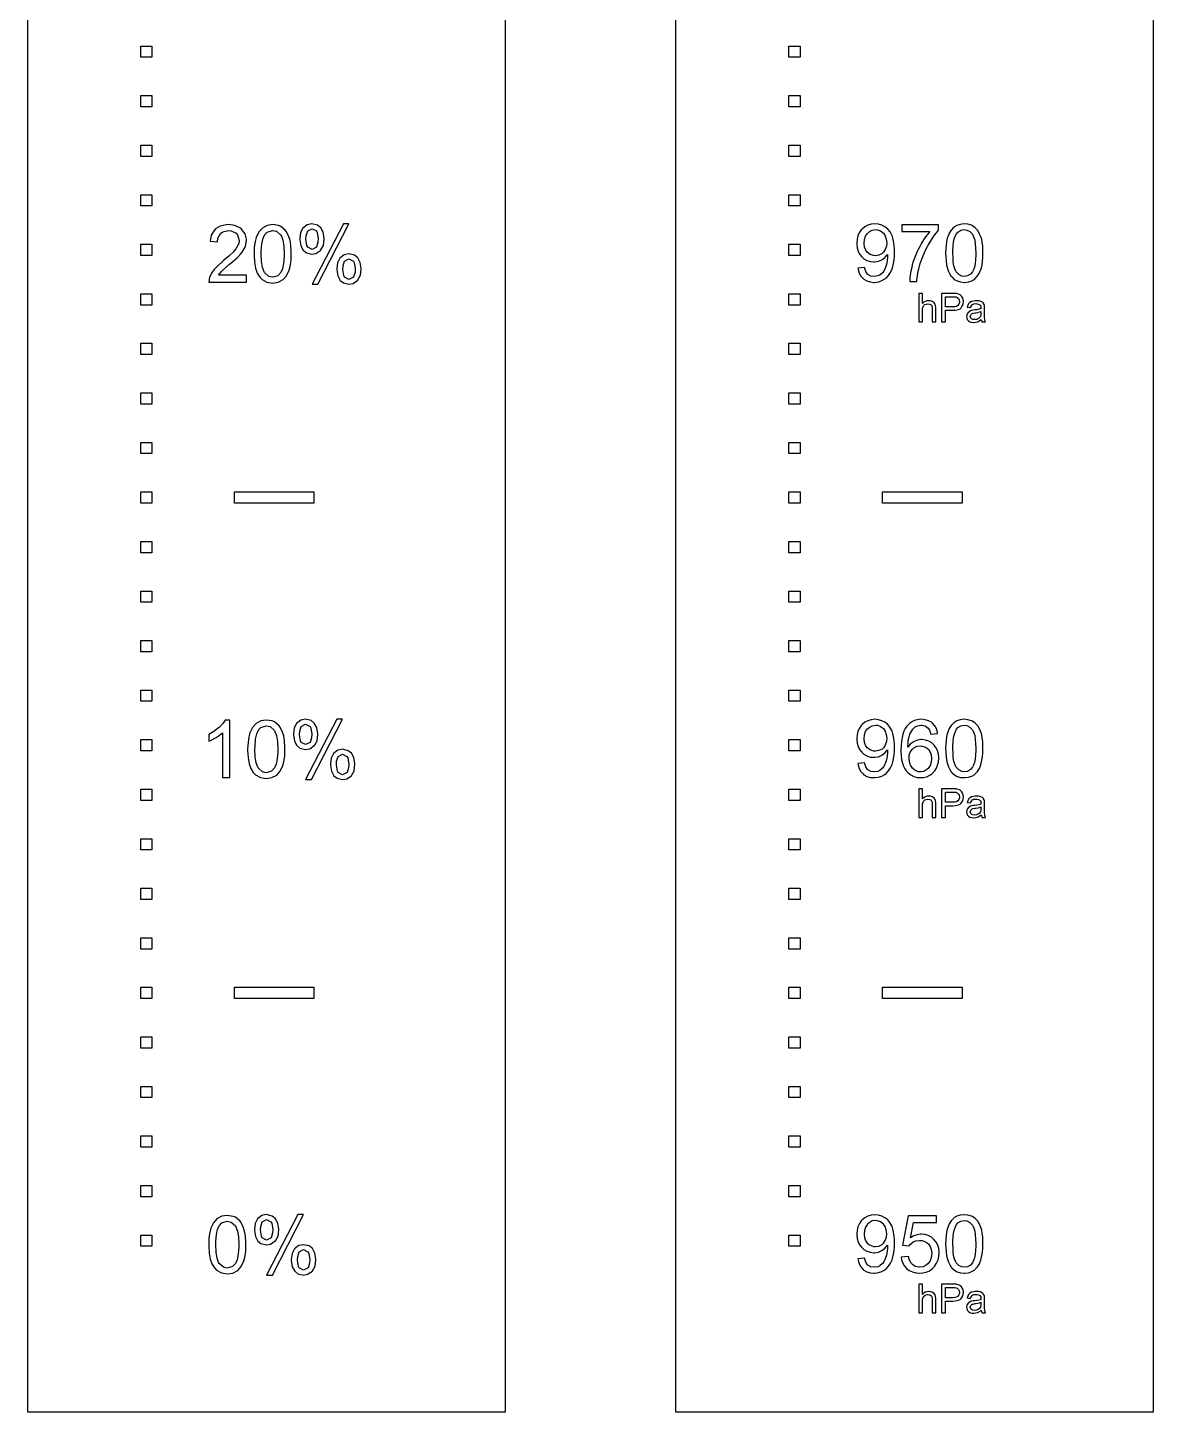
# Model space of a CAD drawing. Header units: inches. Extents: x 17799.5 to 17853.5, y 16359.4 to 16398.9.
# Drawn here: x 17835.678 to 17838.631, y 16370.678 to 16374.311 of the extents above; entities that cross this region are included whole.
import ezdxf

# ---------------------------------------------------------------- set-up
doc = ezdxf.new("R2010")
doc.units = ezdxf.units.IN
doc.header["$MEASUREMENT"] = 0

msp = doc.modelspace()

# ---------------------------------------------------------------- linework, layer by layer
at = {"color": 4, "linetype": 'ByBlock'}
for points in [[(17836.9303, 16370.6776), (17835.6779, 16370.6776), (17835.6779, 16384.5786), (17836.9303, 16384.5786)], [(17838.6306, 16370.6776), (17837.3782, 16370.6776), (17837.3782, 16384.5786), (17838.6306, 16384.5786)]]:
    msp.add_lwpolyline(points, close=True, dxfattribs=at)
at = {"color": 2, "linetype": 'ByBlock'}
for points in [[(17835.9746, 16374.2628), (17836.0036, 16374.2628), (17836.0036, 16374.2333), (17835.9746, 16374.2333)], [(17837.6749, 16374.2628), (17837.7039, 16374.2628), (17837.7039, 16374.2333), (17837.6749, 16374.2333)], [(17835.9746, 16374.1328), (17836.0036, 16374.1328), (17836.0036, 16374.1033), (17835.9746, 16374.1033)], [(17837.6749, 16374.1328), (17837.7039, 16374.1328), (17837.7039, 16374.1033), (17837.6749, 16374.1033)], [(17835.9746, 16374.0028), (17836.0036, 16374.0028), (17836.0036, 16373.9733), (17835.9746, 16373.9733)], [(17837.6749, 16374.0028), (17837.7039, 16374.0028), (17837.7039, 16373.9733), (17837.6749, 16373.9733)], [(17835.9746, 16373.8728), (17836.0036, 16373.8728), (17836.0036, 16373.8433), (17835.9746, 16373.8433)], [(17837.6749, 16373.8728), (17837.7039, 16373.8728), (17837.7039, 16373.8433), (17837.6749, 16373.8433)], [(17835.9746, 16373.7428), (17836.0036, 16373.7428), (17836.0036, 16373.7133), (17835.9746, 16373.7133)], [(17837.6749, 16373.7428), (17837.7039, 16373.7428), (17837.7039, 16373.7133), (17837.6749, 16373.7133)], [(17835.9746, 16373.6128), (17836.0036, 16373.6128), (17836.0036, 16373.5833), (17835.9746, 16373.5833)], [(17837.6749, 16373.6128), (17837.7039, 16373.6128), (17837.7039, 16373.5833), (17837.6749, 16373.5833)], [(17835.9746, 16373.4828), (17836.0036, 16373.4828), (17836.0036, 16373.4533), (17835.9746, 16373.4533)], [(17837.6749, 16373.4828), (17837.7039, 16373.4828), (17837.7039, 16373.4533), (17837.6749, 16373.4533)], [(17835.9746, 16373.3528), (17836.0036, 16373.3528), (17836.0036, 16373.3233), (17835.9746, 16373.3233)], [(17837.6749, 16373.3528), (17837.7039, 16373.3528), (17837.7039, 16373.3233), (17837.6749, 16373.3233)], [(17835.9746, 16373.2228), (17836.0036, 16373.2228), (17836.0036, 16373.1933), (17835.9746, 16373.1933)], [(17837.6749, 16373.2228), (17837.7039, 16373.2228), (17837.7039, 16373.1933), (17837.6749, 16373.1933)], [(17835.9746, 16373.0928), (17836.0036, 16373.0928), (17836.0036, 16373.0633), (17835.9746, 16373.0633)], [(17836.22, 16373.0928), (17836.4286, 16373.0928), (17836.4286, 16373.0633), (17836.22, 16373.0633)], [(17837.6749, 16373.0928), (17837.7039, 16373.0928), (17837.7039, 16373.0633), (17837.6749, 16373.0633)], [(17837.9203, 16373.0928), (17838.1289, 16373.0928), (17838.1289, 16373.0633), (17837.9203, 16373.0633)], [(17835.9746, 16372.9628), (17836.0036, 16372.9628), (17836.0036, 16372.9333), (17835.9746, 16372.9333)], [(17837.6749, 16372.9628), (17837.7039, 16372.9628), (17837.7039, 16372.9333), (17837.6749, 16372.9333)], [(17835.9746, 16372.8328), (17836.0036, 16372.8328), (17836.0036, 16372.8033), (17835.9746, 16372.8033)], [(17837.6749, 16372.8328), (17837.7039, 16372.8328), (17837.7039, 16372.8033), (17837.6749, 16372.8033)], [(17835.9746, 16372.7028), (17836.0036, 16372.7028), (17836.0036, 16372.6733), (17835.9746, 16372.6733)], [(17837.6749, 16372.7028), (17837.7039, 16372.7028), (17837.7039, 16372.6733), (17837.6749, 16372.6733)], [(17835.9746, 16372.5728), (17836.0036, 16372.5728), (17836.0036, 16372.5433), (17835.9746, 16372.5433)], [(17837.6749, 16372.5728), (17837.7039, 16372.5728), (17837.7039, 16372.5433), (17837.6749, 16372.5433)], [(17835.9746, 16372.4428), (17836.0036, 16372.4428), (17836.0036, 16372.4133), (17835.9746, 16372.4133)], [(17837.6749, 16372.4428), (17837.7039, 16372.4428), (17837.7039, 16372.4133), (17837.6749, 16372.4133)], [(17835.9746, 16372.3128), (17836.0036, 16372.3128), (17836.0036, 16372.2833), (17835.9746, 16372.2833)], [(17837.6749, 16372.3128), (17837.7039, 16372.3128), (17837.7039, 16372.2833), (17837.6749, 16372.2833)], [(17835.9746, 16372.1828), (17836.0036, 16372.1828), (17836.0036, 16372.1533), (17835.9746, 16372.1533)], [(17837.6749, 16372.1828), (17837.7039, 16372.1828), (17837.7039, 16372.1533), (17837.6749, 16372.1533)], [(17835.9746, 16372.0528), (17836.0036, 16372.0528), (17836.0036, 16372.0233), (17835.9746, 16372.0233)], [(17837.6749, 16372.0528), (17837.7039, 16372.0528), (17837.7039, 16372.0233), (17837.6749, 16372.0233)], [(17835.9746, 16371.9228), (17836.0036, 16371.9228), (17836.0036, 16371.8933), (17835.9746, 16371.8933)], [(17837.6749, 16371.9228), (17837.7039, 16371.9228), (17837.7039, 16371.8933), (17837.6749, 16371.8933)], [(17835.9746, 16371.7928), (17836.0036, 16371.7928), (17836.0036, 16371.7633), (17835.9746, 16371.7633)], [(17836.22, 16371.7928), (17836.4286, 16371.7928), (17836.4286, 16371.7633), (17836.22, 16371.7633)], [(17837.6749, 16371.7928), (17837.7039, 16371.7928), (17837.7039, 16371.7633), (17837.6749, 16371.7633)], [(17837.9203, 16371.7928), (17838.1289, 16371.7928), (17838.1289, 16371.7633), (17837.9203, 16371.7633)], [(17835.9746, 16371.6628), (17836.0036, 16371.6628), (17836.0036, 16371.6333), (17835.9746, 16371.6333)], [(17837.6749, 16371.6628), (17837.7039, 16371.6628), (17837.7039, 16371.6333), (17837.6749, 16371.6333)], [(17835.9746, 16371.5328), (17836.0036, 16371.5328), (17836.0036, 16371.5033), (17835.9746, 16371.5033)], [(17837.6749, 16371.5328), (17837.7039, 16371.5328), (17837.7039, 16371.5033), (17837.6749, 16371.5033)], [(17835.9746, 16371.4028), (17836.0036, 16371.4028), (17836.0036, 16371.3733), (17835.9746, 16371.3733)], [(17837.6749, 16371.4028), (17837.7039, 16371.4028), (17837.7039, 16371.3733), (17837.6749, 16371.3733)], [(17835.9746, 16371.2728), (17836.0036, 16371.2728), (17836.0036, 16371.2433), (17835.9746, 16371.2433)], [(17837.6749, 16371.2728), (17837.7039, 16371.2728), (17837.7039, 16371.2433), (17837.6749, 16371.2433)], [(17835.9746, 16371.1428), (17836.0036, 16371.1428), (17836.0036, 16371.1133), (17835.9746, 16371.1133)], [(17837.6749, 16371.1428), (17837.7039, 16371.1428), (17837.7039, 16371.1133), (17837.6749, 16371.1133)]]:
    msp.add_lwpolyline(points, close=True, dxfattribs=at)
at = {"color": 2, "linetype": 'ByBlock', "flags": 128}
for points in [[(17836.2049, 16373.7943), (17836.1982, 16373.7939), (17836.1831, 16373.7904), (17836.1709, 16373.783), (17836.167, 16373.7792), (17836.1596, 16373.7666), (17836.1564, 16373.7509), (17836.1754, 16373.7489), (17836.1763, 16373.7586), (17836.1834, 16373.7711), (17836.1895, 16373.7756), (17836.2046, 16373.7788), (17836.212, 16373.7782), (17836.2252, 16373.7715), (17836.2287, 16373.7673), (17836.2329, 16373.7528), (17836.2316, 16373.7451), (17836.2242, 16373.7309), (17836.2168, 16373.7223), (17836.2059, 16373.7116), (17836.1911, 16373.6991), (17836.1892, 16373.6975), (17836.1767, 16373.6863), (17836.167, 16373.6763), (17836.1619, 16373.6695), (17836.1548, 16373.6564), (17836.1529, 16373.6435), (17836.2518, 16373.6435), (17836.2518, 16373.6612), (17836.1783, 16373.6612), (17836.1863, 16373.6711), (17836.1927, 16373.6776), (17836.2075, 16373.6901), (17836.2149, 16373.6965), (17836.2271, 16373.7075), (17836.2358, 16373.7165), (17836.2406, 16373.7223), (17836.248, 16373.7348), (17836.2489, 16373.7374), (17836.2518, 16373.7525), (17836.2515, 16373.7557), (17836.248, 16373.7702), (17836.239, 16373.7824), (17836.2342, 16373.7862), (17836.221, 16373.7923)], [(17836.3694, 16373.7232), (17836.3684, 16373.7399), (17836.3662, 16373.7531), (17836.3633, 16373.7621), (17836.3569, 16373.7753), (17836.3533, 16373.7798), (17836.3418, 16373.7895), (17836.336, 16373.7917), (17836.3206, 16373.7943), (17836.3061, 16373.7923), (17836.2936, 16373.7853), (17836.284, 16373.775), (17836.2772, 16373.7605), (17836.2746, 16373.7502), (17836.2724, 16373.7351), (17836.2718, 16373.7174), (17836.2718, 16373.7139), (17836.2727, 16373.6956), (17836.2756, 16373.6798), (17836.2801, 16373.6666), (17836.2865, 16373.6564), (17836.2926, 16373.6502), (17836.3051, 16373.6432), (17836.3206, 16373.6409), (17836.335, 16373.6429), (17836.3479, 16373.6499), (17836.3572, 16373.6602), (17836.3639, 16373.675), (17836.3665, 16373.6846), (17836.3688, 16373.6998), (17836.3694, 16373.7174)], [(17836.4558, 16373.7579), (17836.4532, 16373.7743), (17836.4465, 16373.7862), (17836.4378, 16373.793), (17836.4231, 16373.7962), (17836.4108, 16373.7939), (17836.3996, 16373.785), (17836.3938, 16373.7734), (17836.3916, 16373.7576), (17836.3916, 16373.7547), (17836.3941, 16373.7386), (17836.4009, 16373.7271), (17836.4089, 16373.7203), (17836.4234, 16373.7168), (17836.434, 16373.7187), (17836.4465, 16373.7271), (17836.4471, 16373.7277), (17836.4536, 16373.7399), (17836.4558, 16373.7563)], [(17836.5207, 16373.7962), (17836.5059, 16373.7962), (17836.4237, 16373.638), (17836.4391, 16373.638)], [(17837.8788, 16373.6465), (17837.8878, 16373.6439), (17837.8979, 16373.6428), (17837.9005, 16373.6428), (17837.9102, 16373.6443), (17837.9188, 16373.6473), (17837.9267, 16373.6517), (17837.9297, 16373.654), (17837.936, 16373.6607), (17837.9413, 16373.6686), (17837.9454, 16373.6779), (17837.9472, 16373.6843), (17837.9491, 16373.6925), (17837.9506, 16373.7018), (17837.9513, 16373.7123), (17837.9513, 16373.7236), (17837.9513, 16373.7299), (17837.951, 16373.7407), (17837.9495, 16373.7505), (17837.9476, 16373.7587), (17837.9454, 16373.7658), (17837.9446, 16373.7669), (17837.9401, 16373.7755), (17837.9342, 16373.7826), (17837.9267, 16373.7882), (17837.9185, 16373.7927), (17837.9095, 16373.7953), (17837.9002, 16373.7961), (17837.8998, 16373.7961), (17837.8901, 16373.7953), (17837.8815, 16373.7927), (17837.8736, 16373.7882), (17837.8665, 16373.7822), (17837.8647, 16373.7804), (17837.8594, 16373.7729), (17837.8557, 16373.7647), (17837.8535, 16373.7557), (17837.8531, 16373.7456), (17837.8531, 16373.7437), (17837.8538, 16373.7336), (17837.8564, 16373.7247), (17837.8602, 16373.7168), (17837.8658, 16373.7097), (17837.8714, 16373.7049), (17837.8792, 16373.7), (17837.8878, 16373.6974), (17837.8972, 16373.6962), (17837.9002, 16373.6962), (17837.9095, 16373.6981), (17837.9181, 16373.7018), (17837.9199, 16373.703), (17837.9274, 16373.709), (17837.933, 16373.7161), (17837.933, 16373.7123), (17837.933, 16373.7086), (17837.9323, 16373.6992), (17837.9304, 16373.6899), (17837.9274, 16373.6802), (17837.9237, 16373.6723), (17837.9203, 16373.6678), (17837.9132, 16373.6618), (17837.9076, 16373.6596), (17837.8983, 16373.6581), (17837.8897, 16373.6592), (17837.8818, 16373.6637), (17837.8811, 16373.6645), (17837.8762, 16373.6716), (17837.8732, 16373.6817), (17837.8557, 16373.6802), (17837.8561, 16373.6764), (17837.8591, 16373.6671), (17837.8632, 16373.6592), (17837.8691, 16373.6525), (17837.8714, 16373.651)], [(17838.0388, 16373.7695), (17838.0332, 16373.7621), (17838.0279, 16373.7542), (17838.0227, 16373.7456), (17838.0178, 16373.7366), (17838.0156, 16373.7325), (17838.0115, 16373.7239), (17838.0077, 16373.7153), (17838.004, 16373.7064), (17838.001, 16373.6974), (17837.9984, 16373.6884), (17837.9969, 16373.682), (17837.9947, 16373.672), (17837.9932, 16373.6622), (17837.9921, 16373.6536), (17837.9917, 16373.6454), (17838.0104, 16373.6454), (17838.0107, 16373.6495), (17838.0119, 16373.6592), (17838.0133, 16373.6689), (17838.0152, 16373.6779), (17838.0175, 16373.6865), (17838.0201, 16373.6951), (17838.0231, 16373.7037), (17838.0268, 16373.7127), (17838.0305, 16373.7213), (17838.0347, 16373.7303), (17838.0395, 16373.7389), (17838.0403, 16373.7407), (17838.0459, 16373.7497), (17838.0511, 16373.7583), (17838.0567, 16373.7662), (17838.0623, 16373.7729), (17838.0675, 16373.7793), (17838.0675, 16373.7938), (17837.9708, 16373.7938), (17837.9708, 16373.7759), (17838.044, 16373.7759)], [(17838.1837, 16373.728), (17838.183, 16373.7385), (17838.1818, 16373.7475), (17838.1804, 16373.755), (17838.1789, 16373.7606), (17838.1751, 16373.7695), (17838.171, 16373.7774), (17838.1699, 16373.7789), (17838.1635, 16373.786), (17838.1561, 16373.7912), (17838.1535, 16373.7927), (17838.1445, 16373.7953), (17838.1348, 16373.7961), (17838.1337, 16373.7961), (17838.1239, 16373.795), (17838.1154, 16373.7923), (17838.1075, 16373.7875), (17838.1064, 16373.7864), (17838.1004, 16373.7796), (17838.0952, 16373.7718), (17838.0914, 16373.7624), (17838.0903, 16373.7583), (17838.0884, 16373.7501), (17838.087, 16373.7407), (17838.0862, 16373.7306), (17838.0858, 16373.7194), (17838.0862, 16373.7097), (17838.087, 16373.6989), (17838.0884, 16373.6888), (17838.0907, 16373.6794), (17838.0933, 16373.6716), (17838.0967, 16373.6645), (17838.1008, 16373.6585), (17838.1019, 16373.657), (17838.1086, 16373.6506), (17838.1161, 16373.6465), (17838.1251, 16373.6439), (17838.1348, 16373.6428), (17838.1363, 16373.6428), (17838.146, 16373.6439), (17838.1546, 16373.6469), (17838.1621, 16373.6517), (17838.1635, 16373.6529), (17838.1695, 16373.6596), (17838.1744, 16373.6675), (17838.1781, 16373.6768), (17838.1796, 16373.6809), (17838.1815, 16373.6888), (17838.1826, 16373.6981), (17838.1833, 16373.7082), (17838.1837, 16373.7194)], [(17836.3505, 16373.7113), (17836.3492, 16373.6924), (17836.3463, 16373.6782), (17836.3418, 16373.6682), (17836.3341, 16373.6602), (17836.3206, 16373.656), (17836.3106, 16373.6583), (17836.2994, 16373.6682), (17836.2978, 16373.6708), (17836.2939, 16373.6817), (17836.2913, 16373.6972), (17836.2907, 16373.7174), (17836.2907, 16373.7258), (17836.2923, 16373.7441), (17836.2952, 16373.7583), (17836.3, 16373.7682), (17836.3065, 16373.7747), (17836.3203, 16373.7788), (17836.3305, 16373.7769), (17836.3418, 16373.7666), (17836.3434, 16373.7644), (17836.3472, 16373.7534), (17836.3498, 16373.7377), (17836.3505, 16373.7174)], [(17836.4391, 16373.748), (17836.4353, 16373.7354), (17836.4237, 16373.7293), (17836.4124, 16373.7354), (17836.4102, 16373.7393), (17836.4076, 16373.7557), (17836.4083, 16373.765), (17836.4124, 16373.7776), (17836.4237, 16373.7834), (17836.4353, 16373.7776), (17836.4372, 16373.7737), (17836.4398, 16373.7573)], [(17837.9304, 16373.7374), (17837.9274, 16373.7288), (17837.9229, 16373.7217), (17837.9192, 16373.7183), (17837.911, 16373.7138), (17837.9017, 16373.7127), (17837.8964, 16373.7131), (17837.8878, 16373.7161), (17837.8803, 16373.7217), (17837.8766, 16373.7269), (17837.8729, 16373.7351), (17837.8718, 16373.7449), (17837.8718, 16373.7452), (17837.8729, 16373.755), (17837.8759, 16373.7636), (17837.8811, 16373.771), (17837.8856, 16373.7751), (17837.8934, 16373.7796), (17837.9024, 16373.7811), (17837.9069, 16373.7807), (17837.9151, 16373.7778), (17837.9226, 16373.7718), (17837.927, 16373.765), (17837.93, 16373.7565), (17837.9312, 16373.7464)], [(17838.1647, 16373.7146), (17838.1643, 16373.7022), (17838.1632, 16373.6918), (17838.1613, 16373.6828), (17838.1591, 16373.6757), (17838.1561, 16373.6705), (17838.1508, 16373.6645), (17838.1434, 16373.6596), (17838.1348, 16373.6581), (17838.1281, 16373.6589), (17838.1202, 16373.663), (17838.1135, 16373.6705), (17838.1124, 16373.672), (17838.1098, 16373.6779), (17838.1075, 16373.6858), (17838.106, 16373.6955), (17838.1052, 16373.7067), (17838.1049, 16373.7194), (17838.1049, 16373.7265), (17838.1056, 16373.7381), (17838.1067, 16373.7486), (17838.1086, 16373.7572), (17838.1112, 16373.7643), (17838.1142, 16373.7703), (17838.118, 16373.7748), (17838.1254, 16373.7793), (17838.1344, 16373.7811), (17838.1415, 16373.78), (17838.1493, 16373.7759), (17838.1561, 16373.7688), (17838.1572, 16373.7669), (17838.1598, 16373.7609), (17838.1621, 16373.7531), (17838.1635, 16373.7437), (17838.1643, 16373.7325), (17838.1647, 16373.7194)], [(17836.5528, 16373.6792), (17836.5503, 16373.6952), (17836.5435, 16373.7071), (17836.5348, 16373.7139), (17836.5201, 16373.7174), (17836.5079, 16373.7152), (17836.4966, 16373.7062), (17836.4908, 16373.6943), (17836.4886, 16373.6785), (17836.4886, 16373.676), (17836.4911, 16373.6599), (17836.4976, 16373.648), (17836.5059, 16373.6415), (17836.5204, 16373.638), (17836.5313, 16373.6396), (17836.5435, 16373.6483), (17836.5442, 16373.649), (17836.5506, 16373.6612), (17836.5528, 16373.6776)], [(17836.5365, 16373.6692), (17836.5323, 16373.6567), (17836.5207, 16373.6506), (17836.5091, 16373.6567), (17836.5072, 16373.6605), (17836.5046, 16373.6769), (17836.5053, 16373.6859), (17836.5091, 16373.6988), (17836.5207, 16373.7046), (17836.5323, 16373.6988), (17836.5345, 16373.6946), (17836.5368, 16373.6782)], [(17838.0507, 16373.5388), (17838.0601, 16373.5388), (17838.0601, 16373.5734), (17838.0599, 16373.5769), (17838.0593, 16373.5818), (17838.058, 16373.5855), (17838.0556, 16373.5894), (17838.0517, 16373.5923), (17838.0506, 16373.5927), (17838.0461, 16373.5941), (17838.0413, 16373.5945), (17838.0365, 16373.5941), (17838.0322, 16373.5927), (17838.0283, 16373.5904), (17838.0249, 16373.5871), (17838.0249, 16373.6139), (17838.0157, 16373.6139), (17838.0157, 16373.5388), (17838.0249, 16373.5388), (17838.0249, 16373.5687), (17838.0249, 16373.5696), (17838.0253, 16373.5747), (17838.0265, 16373.5788), (17838.0281, 16373.5813), (17838.0316, 16373.5845), (17838.0347, 16373.5859), (17838.0394, 16373.5867), (17838.0441, 16373.5858), (17838.0479, 16373.5835), (17838.0486, 16373.5826), (17838.0501, 16373.5786), (17838.0507, 16373.5734)], [(17838.1324, 16373.5934), (17838.1318, 16373.5981), (17838.1302, 16373.6026), (17838.1301, 16373.6026), (17838.1275, 16373.6068), (17838.1242, 16373.6098), (17838.1237, 16373.6101), (17838.1197, 16373.6121), (17838.1149, 16373.6132), (17838.1134, 16373.6135), (17838.1091, 16373.6139), (17838.1035, 16373.6139), (17838.0751, 16373.6139), (17838.0751, 16373.5388), (17838.0852, 16373.5388), (17838.0852, 16373.5694), (17838.1044, 16373.5694), (17838.1048, 16373.5694), (17838.1107, 16373.5697), (17838.1157, 16373.5706), (17838.12, 16373.5719), (17838.1236, 16373.5737), (17838.1263, 16373.576), (17838.1286, 16373.579), (17838.1308, 16373.5831), (17838.1319, 16373.5874), (17838.1324, 16373.5923)], [(17838.122, 16373.5898), (17838.1207, 16373.5854), (17838.1181, 16373.5819), (17838.1179, 16373.5818), (17838.1146, 16373.5798), (17838.1101, 16373.5786), (17838.1045, 16373.5783), (17838.0852, 16373.5783), (17838.0852, 16373.6052), (17838.1042, 16373.6052), (17838.1098, 16373.605), (17838.1136, 16373.6045), (17838.1164, 16373.6033), (17838.1199, 16373.6), (17838.1214, 16373.5967), (17838.1222, 16373.592)], [(17838.1884, 16373.5454), (17838.1883, 16373.5465), (17838.188, 16373.5499), (17838.1879, 16373.5549), (17838.1879, 16373.5617), (17838.1879, 16373.574), (17838.1877, 16373.5786), (17838.1874, 16373.5825), (17838.1867, 16373.5848), (17838.1846, 16373.5888), (17838.1826, 16373.5905), (17838.1781, 16373.5928), (17838.1765, 16373.5934), (17838.1721, 16373.5943), (17838.1668, 16373.5945), (17838.1635, 16373.5944), (17838.1588, 16373.5938), (17838.1544, 16373.5927), (17838.154, 16373.5924), (17838.1496, 16373.5901), (17838.1464, 16373.5872), (17838.146, 16373.5867), (17838.1438, 16373.5826), (17838.1423, 16373.5777), (17838.1513, 16373.5766), (17838.1513, 16373.5767), (17838.1533, 16373.5815), (17838.1559, 16373.5846), (17838.1563, 16373.5849), (17838.1602, 16373.5864), (17838.1655, 16373.5869), (17838.1676, 16373.5868), (17838.1724, 16373.5858), (17838.176, 16373.5838), (17838.1778, 16373.5809), (17838.1786, 16373.5759), (17838.1786, 16373.5734), (17838.1768, 16373.5729), (17838.173, 16373.572), (17838.1679, 16373.571), (17838.1621, 16373.5703), (17838.1579, 16373.5697), (17838.1539, 16373.5688), (17838.1514, 16373.568), (17838.1473, 16373.5658), (17838.1454, 16373.5644), (17838.1425, 16373.5605), (17838.1414, 16373.5579), (17838.1407, 16373.5532), (17838.1411, 16373.5499), (17838.1427, 16373.5456), (17838.1456, 16373.5421), (17838.1461, 16373.5416), (17838.1497, 16373.5394), (17838.154, 16373.5381), (17838.1593, 16373.5377), (17838.1602, 16373.5377), (17838.1649, 16373.5383), (17838.1695, 16373.5394), (17838.1712, 16373.5403), (17838.1752, 16373.5424), (17838.1793, 16373.5456), (17838.1797, 16373.5433), (17838.1811, 16373.5388), (17838.1907, 16373.5388), (17838.1897, 16373.541)], [(17838.1781, 16373.5575), (17838.1771, 16373.5536), (17838.1747, 16373.5502), (17838.1709, 16373.5473), (17838.1707, 16373.547), (17838.1664, 16373.5454), (17838.1615, 16373.5449), (17838.157, 16373.5454), (17838.1533, 16373.5473), (17838.1519, 16373.5492), (17838.1506, 16373.5535), (17838.1519, 16373.5579), (17838.1554, 16373.561), (17838.158, 16373.5617), (17838.1635, 16373.5627), (17838.1649, 16373.563), (17838.1705, 16373.564), (17838.175, 16373.565), (17838.1786, 16373.5663), (17838.1786, 16373.5628)], [(17836.2079, 16372.3433), (17836.2079, 16372.4943), (17836.1961, 16372.4943), (17836.1909, 16372.4862), (17836.1796, 16372.474), (17836.1787, 16372.4734), (17836.1665, 16372.4643), (17836.1527, 16372.4566), (17836.1527, 16372.4386), (17836.1578, 16372.4408), (17836.1719, 16372.4483), (17836.1777, 16372.4518), (17836.1893, 16372.4608), (17836.1893, 16372.3433)], [(17836.3526, 16372.4231), (17836.3517, 16372.4399), (17836.3494, 16372.4531), (17836.3465, 16372.4621), (17836.3401, 16372.4753), (17836.3369, 16372.4798), (17836.325, 16372.4894), (17836.3195, 16372.4917), (17836.3038, 16372.4943), (17836.2896, 16372.4923), (17836.2768, 16372.4853), (17836.2674, 16372.475), (17836.2607, 16372.4605), (17836.2578, 16372.4502), (17836.2559, 16372.4351), (17836.2549, 16372.4174), (17836.2549, 16372.4138), (17836.2562, 16372.3955), (17836.2591, 16372.3797), (17836.2636, 16372.3668), (17836.2697, 16372.3565), (17836.2758, 16372.3501), (17836.2883, 16372.3433), (17836.3038, 16372.3408), (17836.3182, 16372.343), (17836.3311, 16372.3498), (17836.3404, 16372.3604), (17836.3475, 16372.3749), (17836.3501, 16372.3848), (17836.352, 16372.3996), (17836.3526, 16372.4174)], [(17836.3337, 16372.4112), (17836.3324, 16372.3923), (17836.3298, 16372.3781), (17836.3253, 16372.3684), (17836.3173, 16372.3601), (17836.3038, 16372.3559), (17836.2941, 16372.3582), (17836.2825, 16372.3684), (17836.2813, 16372.3707), (17836.2771, 16372.3816), (17836.2748, 16372.3974), (17836.2739, 16372.4174), (17836.2742, 16372.4257), (17836.2755, 16372.4441), (17836.2787, 16372.4582), (17836.2835, 16372.4682), (17836.2899, 16372.4746), (17836.3038, 16372.4788), (17836.3137, 16372.4769), (17836.3253, 16372.4669), (17836.3266, 16372.4643), (17836.3308, 16372.4534), (17836.333, 16372.4376), (17836.334, 16372.4174)], [(17836.4391, 16372.4579), (17836.4366, 16372.4743), (17836.4298, 16372.4862), (17836.4211, 16372.493), (17836.4063, 16372.4962), (17836.3941, 16372.4939), (17836.3832, 16372.4849), (17836.3771, 16372.4734), (17836.3748, 16372.4576), (17836.3751, 16372.455), (17836.3777, 16372.4386), (17836.3842, 16372.427), (17836.3922, 16372.4203), (17836.4067, 16372.4167), (17836.4176, 16372.4186), (17836.4298, 16372.427), (17836.4305, 16372.4276), (17836.4369, 16372.4399), (17836.4391, 16372.4563)], [(17836.4228, 16372.4479), (17836.4186, 16372.4354), (17836.407, 16372.4296), (17836.3957, 16372.4354), (17836.3935, 16372.4392), (17836.3909, 16372.4556), (17836.3916, 16372.465), (17836.3957, 16372.4775), (17836.407, 16372.4833), (17836.4186, 16372.4775), (17836.4208, 16372.4737), (17836.4231, 16372.4573)], [(17836.5041, 16372.4962), (17836.489, 16372.4962), (17836.407, 16372.3379), (17836.4224, 16372.3379)], [(17837.8789, 16372.3463), (17837.8879, 16372.3437), (17837.898, 16372.343), (17837.9006, 16372.343), (17837.9099, 16372.3441), (17837.9189, 16372.3471), (17837.9267, 16372.3516), (17837.9297, 16372.3542), (17837.9361, 16372.3605), (17837.9413, 16372.3684), (17837.9454, 16372.3777), (17837.9473, 16372.3841), (17837.9491, 16372.3927), (17837.9506, 16372.4021), (17837.9514, 16372.4121), (17837.9514, 16372.4234), (17837.9514, 16372.4297), (17837.9506, 16372.4406), (17837.9495, 16372.4503), (17837.9477, 16372.4589), (17837.9454, 16372.466), (17837.9447, 16372.4671), (17837.9398, 16372.4753), (17837.9338, 16372.4824), (17837.9267, 16372.4884), (17837.9185, 16372.4925), (17837.9095, 16372.4951), (17837.9002, 16372.4963), (17837.8998, 16372.4963), (17837.8901, 16372.4951), (17837.8815, 16372.4925), (17837.8737, 16372.4884), (17837.8666, 16372.4821), (17837.8647, 16372.4802), (17837.8595, 16372.4731), (17837.8557, 16372.4649), (17837.8535, 16372.4555), (17837.8528, 16372.4454), (17837.8528, 16372.4435), (17837.8539, 16372.4338), (17837.8565, 16372.4249), (17837.8602, 16372.4166), (17837.8658, 16372.4099), (17837.8714, 16372.4047), (17837.8793, 16372.4002), (17837.8879, 16372.3972), (17837.8972, 16372.3964), (17837.9002, 16372.3964), (17837.9095, 16372.3979), (17837.9181, 16372.4017), (17837.92, 16372.4028), (17837.9275, 16372.4088), (17837.9331, 16372.4159), (17837.9331, 16372.4125), (17837.9331, 16372.4088), (17837.9323, 16372.3991), (17837.9305, 16372.3897), (17837.9275, 16372.38), (17837.9237, 16372.3721), (17837.9204, 16372.368), (17837.9133, 16372.362), (17837.9077, 16372.3594), (17837.8983, 16372.3579), (17837.8897, 16372.359), (17837.8819, 16372.3635), (17837.8811, 16372.3646), (17837.8763, 16372.3718), (17837.8733, 16372.3819), (17837.8557, 16372.38), (17837.8561, 16372.3766), (17837.8591, 16372.3673), (17837.8632, 16372.359), (17837.8692, 16372.3527), (17837.8714, 16372.3508)], [(17837.9305, 16372.4376), (17837.9275, 16372.4286), (17837.923, 16372.4215), (17837.9193, 16372.4181), (17837.911, 16372.414), (17837.9017, 16372.4125), (17837.8965, 16372.4129), (17837.8879, 16372.4159), (17837.8804, 16372.4215), (17837.8767, 16372.4267), (17837.8729, 16372.435), (17837.8718, 16372.4447), (17837.8718, 16372.445), (17837.8729, 16372.4551), (17837.8759, 16372.4637), (17837.8808, 16372.4708), (17837.8856, 16372.475), (17837.8935, 16372.4794), (17837.9024, 16372.4809), (17837.9069, 16372.4806), (17837.9151, 16372.4776), (17837.9226, 16372.4716), (17837.9271, 16372.4652), (17837.9301, 16372.4566), (17837.9312, 16372.4465)], [(17838.0676, 16372.3953), (17838.0668, 16372.405), (17838.0642, 16372.414), (17838.0601, 16372.4222), (17838.0549, 16372.4293), (17838.0493, 16372.4342), (17838.0414, 16372.4391), (17838.0328, 16372.4417), (17838.0235, 16372.4428), (17838.0212, 16372.4428), (17838.0119, 16372.4413), (17838.0033, 16372.4379), (17838.0003, 16372.4361), (17837.9932, 16372.4305), (17837.9869, 16372.423), (17837.9873, 16372.4312), (17837.988, 16372.4413), (17837.9899, 16372.4503), (17837.9921, 16372.4574), (17837.9944, 16372.4619), (17837.9996, 16372.4701), (17838.0059, 16372.4761), (17838.0119, 16372.4794), (17838.0212, 16372.4809), (17838.0235, 16372.4809), (17838.0321, 16372.4787), (17838.0396, 16372.4731), (17838.0433, 16372.4675), (17838.0467, 16372.4574), (17838.0649, 16372.4589), (17838.0642, 16372.4622), (17838.0616, 16372.4716), (17838.0575, 16372.4794), (17838.0515, 16372.4862), (17838.0489, 16372.4884), (17838.041, 16372.4925), (17838.0325, 16372.4951), (17838.0224, 16372.4963), (17838.016, 16372.4959), (17838.0067, 16372.494), (17837.9985, 16372.4907), (17837.991, 16372.4854), (17837.9846, 16372.4791), (17837.9843, 16372.4783), (17837.9801, 16372.4723), (17837.9764, 16372.4652), (17837.9738, 16372.4574), (17837.9716, 16372.4484), (17837.9701, 16372.4383), (17837.9689, 16372.4275), (17837.9686, 16372.4155), (17837.9686, 16372.4121), (17837.9693, 16372.4009), (17837.9704, 16372.3905), (17837.9727, 16372.3811), (17837.9753, 16372.3729), (17837.979, 16372.3658), (17837.9831, 16372.3598), (17837.9873, 16372.3557), (17837.9944, 16372.3501), (17838.0022, 16372.346), (17838.0112, 16372.3437), (17838.0205, 16372.343), (17838.0272, 16372.3433), (17838.0366, 16372.3452), (17838.0448, 16372.3493), (17838.05, 16372.3531), (17838.0564, 16372.3598), (17838.0616, 16372.368), (17838.0646, 16372.3755), (17838.0668, 16372.3845), (17838.0676, 16372.3942)], [(17838.1834, 16372.4278), (17838.183, 16372.4383), (17838.1819, 16372.4473), (17838.1804, 16372.4551), (17838.1789, 16372.4604), (17838.1752, 16372.4694), (17838.1711, 16372.4772), (17838.1699, 16372.4791), (17838.1636, 16372.4862), (17838.1561, 16372.4914), (17838.1535, 16372.4925), (17838.1445, 16372.4951), (17838.1348, 16372.4963), (17838.1337, 16372.4963), (17838.124, 16372.4951), (17838.115, 16372.4922), (17838.1075, 16372.4873), (17838.1064, 16372.4862), (17838.1004, 16372.4798), (17838.0952, 16372.4716), (17838.0915, 16372.4622), (17838.09, 16372.4581), (17838.0881, 16372.4499), (17838.087, 16372.4409), (17838.0863, 16372.4305), (17838.0859, 16372.4196), (17838.0863, 16372.4099), (17838.087, 16372.3987), (17838.0885, 16372.3886), (17838.0904, 16372.3796), (17838.0934, 16372.3714), (17838.0967, 16372.3643), (17838.1008, 16372.3583), (17838.1019, 16372.3568), (17838.1087, 16372.3508), (17838.1162, 16372.3463), (17838.1251, 16372.3437), (17838.1348, 16372.343), (17838.1363, 16372.343), (17838.146, 16372.3441), (17838.1546, 16372.3471), (17838.1621, 16372.3516), (17838.1636, 16372.3527), (17838.1696, 16372.3594), (17838.1744, 16372.3673), (17838.1782, 16372.377), (17838.1793, 16372.3807), (17838.1811, 16372.389), (17838.1826, 16372.3979), (17838.1834, 16372.4084), (17838.1838, 16372.4196)], [(17838.1647, 16372.4147), (17838.1643, 16372.4024), (17838.1632, 16372.3919), (17838.1614, 16372.383), (17838.1591, 16372.3759), (17838.1561, 16372.3703), (17838.1509, 16372.3643), (17838.1434, 16372.3594), (17838.1348, 16372.3579), (17838.1281, 16372.359), (17838.1203, 16372.3632), (17838.1135, 16372.3703), (17838.1124, 16372.3721), (17838.1098, 16372.3781), (17838.1075, 16372.386), (17838.106, 16372.3953), (17838.1053, 16372.4065), (17838.1049, 16372.4196), (17838.1049, 16372.4263), (17838.1057, 16372.4383), (17838.1068, 16372.4484), (17838.1087, 16372.4574), (17838.1113, 16372.4645), (17838.1143, 16372.4701), (17838.118, 16372.4746), (17838.1255, 16372.4794), (17838.1344, 16372.4809), (17838.1415, 16372.4798), (17838.1494, 16372.4757), (17838.1561, 16372.4686), (17838.1572, 16372.4671), (17838.1598, 16372.4607), (17838.1621, 16372.4533), (17838.1636, 16372.4435), (17838.1643, 16372.4323), (17838.1647, 16372.4196)], [(17836.5363, 16372.3791), (17836.5337, 16372.3955), (17836.5269, 16372.4074), (17836.5182, 16372.4138), (17836.5035, 16372.4174), (17836.4912, 16372.4151), (17836.48, 16372.4061), (17836.4742, 16372.3945), (17836.4719, 16372.3787), (17836.4719, 16372.3762), (17836.4745, 16372.3598), (17836.4809, 16372.3482), (17836.4893, 16372.3414), (17836.5038, 16372.3379), (17836.5147, 16372.3398), (17836.5269, 16372.3482), (17836.5276, 16372.3488), (17836.534, 16372.361), (17836.5363, 16372.3775)], [(17836.5195, 16372.3691), (17836.5157, 16372.3565), (17836.5041, 16372.3507), (17836.4925, 16372.3565), (17836.4903, 16372.3604), (17836.488, 16372.3768), (17836.4883, 16372.3861), (17836.4925, 16372.3987), (17836.5041, 16372.4045), (17836.5153, 16372.3987), (17836.5176, 16372.3948), (17836.5202, 16372.3781)], [(17838.0478, 16372.3834), (17838.0452, 16372.3747), (17838.0403, 16372.3673), (17838.0369, 16372.3643), (17838.0291, 16372.3594), (17838.0205, 16372.3579), (17838.0138, 16372.3587), (17838.0052, 16372.3624), (17837.9992, 16372.3677), (17837.994, 16372.3759), (17837.991, 16372.3845), (17837.9899, 16372.3942), (17837.9906, 16372.4017), (17837.9932, 16372.4103), (17837.9985, 16372.4178), (17838.0022, 16372.4211), (17838.0104, 16372.4252), (17838.0197, 16372.4263), (17838.0246, 16372.426), (17838.0332, 16372.4234), (17838.0407, 16372.4178), (17838.0448, 16372.4118), (17838.0478, 16372.4032), (17838.0489, 16372.3931)], [(17838.0507, 16372.2388), (17838.0601, 16372.2388), (17838.0601, 16372.2734), (17838.0599, 16372.2769), (17838.0593, 16372.2818), (17838.058, 16372.2855), (17838.0556, 16372.2894), (17838.0517, 16372.2923), (17838.0506, 16372.2927), (17838.0461, 16372.2941), (17838.0413, 16372.2945), (17838.0365, 16372.2941), (17838.0322, 16372.2927), (17838.0283, 16372.2904), (17838.0249, 16372.2871), (17838.0249, 16372.3139), (17838.0157, 16372.3139), (17838.0157, 16372.2388), (17838.0249, 16372.2388), (17838.0249, 16372.2687), (17838.0249, 16372.2696), (17838.0253, 16372.2747), (17838.0265, 16372.2788), (17838.0281, 16372.2813), (17838.0316, 16372.2845), (17838.0347, 16372.2859), (17838.0394, 16372.2867), (17838.0441, 16372.2858), (17838.0479, 16372.2835), (17838.0486, 16372.2826), (17838.0501, 16372.2786), (17838.0507, 16372.2734)], [(17838.1324, 16372.2934), (17838.1318, 16372.2981), (17838.1302, 16372.3026), (17838.1301, 16372.3026), (17838.1275, 16372.3068), (17838.1242, 16372.3098), (17838.1237, 16372.3101), (17838.1197, 16372.3121), (17838.1149, 16372.3132), (17838.1134, 16372.3135), (17838.1091, 16372.3139), (17838.1035, 16372.3139), (17838.0751, 16372.3139), (17838.0751, 16372.2388), (17838.0852, 16372.2388), (17838.0852, 16372.2694), (17838.1044, 16372.2694), (17838.1048, 16372.2694), (17838.1107, 16372.2697), (17838.1157, 16372.2706), (17838.12, 16372.2719), (17838.1236, 16372.2737), (17838.1263, 16372.276), (17838.1286, 16372.279), (17838.1308, 16372.2831), (17838.1319, 16372.2874), (17838.1324, 16372.2923)], [(17838.122, 16372.2898), (17838.1207, 16372.2854), (17838.1181, 16372.2819), (17838.1179, 16372.2818), (17838.1146, 16372.2798), (17838.1101, 16372.2786), (17838.1045, 16372.2783), (17838.0852, 16372.2783), (17838.0852, 16372.3052), (17838.1042, 16372.3052), (17838.1098, 16372.305), (17838.1136, 16372.3045), (17838.1164, 16372.3033), (17838.1199, 16372.3), (17838.1214, 16372.2967), (17838.1222, 16372.292)], [(17838.1884, 16372.2454), (17838.1883, 16372.2465), (17838.188, 16372.2499), (17838.1879, 16372.2549), (17838.1879, 16372.2617), (17838.1879, 16372.274), (17838.1877, 16372.2786), (17838.1874, 16372.2825), (17838.1867, 16372.2848), (17838.1846, 16372.2888), (17838.1826, 16372.2905), (17838.1781, 16372.2928), (17838.1765, 16372.2934), (17838.1721, 16372.2943), (17838.1668, 16372.2945), (17838.1635, 16372.2944), (17838.1588, 16372.2938), (17838.1544, 16372.2927), (17838.154, 16372.2924), (17838.1496, 16372.2901), (17838.1464, 16372.2872), (17838.146, 16372.2867), (17838.1438, 16372.2826), (17838.1423, 16372.2777), (17838.1513, 16372.2766), (17838.1513, 16372.2767), (17838.1533, 16372.2815), (17838.1559, 16372.2846), (17838.1563, 16372.2849), (17838.1602, 16372.2864), (17838.1655, 16372.2869), (17838.1676, 16372.2868), (17838.1724, 16372.2858), (17838.176, 16372.2838), (17838.1778, 16372.2809), (17838.1786, 16372.2759), (17838.1786, 16372.2734), (17838.1768, 16372.2729), (17838.173, 16372.272), (17838.1679, 16372.271), (17838.1621, 16372.2703), (17838.1579, 16372.2697), (17838.1539, 16372.2688), (17838.1514, 16372.268), (17838.1473, 16372.2658), (17838.1454, 16372.2644), (17838.1425, 16372.2605), (17838.1414, 16372.2579), (17838.1407, 16372.2532), (17838.1411, 16372.2499), (17838.1427, 16372.2456), (17838.1456, 16372.2421), (17838.1461, 16372.2416), (17838.1497, 16372.2394), (17838.154, 16372.2381), (17838.1593, 16372.2377), (17838.1602, 16372.2377), (17838.1649, 16372.2383), (17838.1695, 16372.2394), (17838.1712, 16372.2403), (17838.1752, 16372.2424), (17838.1793, 16372.2456), (17838.1797, 16372.2433), (17838.1811, 16372.2388), (17838.1907, 16372.2388), (17838.1897, 16372.241)], [(17838.1781, 16372.2575), (17838.1771, 16372.2536), (17838.1747, 16372.2502), (17838.1709, 16372.2473), (17838.1707, 16372.247), (17838.1664, 16372.2454), (17838.1615, 16372.2449), (17838.157, 16372.2454), (17838.1533, 16372.2473), (17838.1519, 16372.2492), (17838.1506, 16372.2535), (17838.1519, 16372.2579), (17838.1554, 16372.261), (17838.158, 16372.2617), (17838.1635, 16372.2627), (17838.1649, 16372.263), (17838.1705, 16372.264), (17838.175, 16372.265), (17838.1786, 16372.2663), (17838.1786, 16372.2628)], [(17836.2504, 16371.1233), (17836.2495, 16371.1398), (17836.2469, 16371.153), (17836.2443, 16371.162), (17836.2378, 16371.1753), (17836.2343, 16371.1798), (17836.2227, 16371.1895), (17836.2169, 16371.1917), (17836.2014, 16371.1943), (17836.1872, 16371.1924), (17836.1743, 16371.1853), (17836.1649, 16371.1749), (17836.1582, 16371.1604), (17836.1553, 16371.1504), (17836.1533, 16371.1353), (17836.1527, 16371.1175), (17836.1527, 16371.114), (17836.1537, 16371.0956), (17836.1566, 16371.0797), (17836.1611, 16371.0668), (17836.1675, 16371.0565), (17836.1733, 16371.0504), (17836.1862, 16371.0433), (17836.2014, 16371.041), (17836.2159, 16371.0429), (17836.2288, 16371.0497), (17836.2382, 16371.0604), (17836.2449, 16371.0749), (17836.2475, 16371.0849), (17836.2498, 16371.0997), (17836.2504, 16371.1175)], [(17836.2314, 16371.1114), (17836.2301, 16371.0923), (17836.2272, 16371.0781), (17836.223, 16371.0684), (17836.2149, 16371.06), (17836.2014, 16371.0562), (17836.1917, 16371.0581), (17836.1801, 16371.0684), (17836.1788, 16371.0707), (17836.1746, 16371.0817), (17836.1724, 16371.0972), (17836.1714, 16371.1175), (17836.1717, 16371.1259), (17836.173, 16371.144), (17836.1762, 16371.1582), (17836.1811, 16371.1682), (17836.1875, 16371.1746), (17836.2014, 16371.1788), (17836.2114, 16371.1769), (17836.223, 16371.1669), (17836.2243, 16371.1643), (17836.2282, 16371.1533), (17836.2307, 16371.1378), (17836.2314, 16371.1175)], [(17836.3365, 16371.1582), (17836.3343, 16371.1743), (17836.3275, 16371.1862), (17836.3188, 16371.1927), (17836.3039, 16371.1963), (17836.2917, 16371.194), (17836.2807, 16371.185), (17836.2749, 16371.1733), (17836.2727, 16371.1575), (17836.2727, 16371.1549), (17836.2752, 16371.1388), (17836.2817, 16371.1269), (17836.2898, 16371.1204), (17836.3043, 16371.1169), (17836.3149, 16371.1185), (17836.3275, 16371.1272), (17836.3278, 16371.1278), (17836.3346, 16371.1401), (17836.3368, 16371.1566)], [(17836.3201, 16371.1482), (17836.3162, 16371.1356), (17836.3046, 16371.1294), (17836.2933, 16371.1356), (17836.2911, 16371.1395), (17836.2885, 16371.1556), (17836.2891, 16371.165), (17836.2933, 16371.1775), (17836.3046, 16371.1833), (17836.3159, 16371.1775), (17836.3181, 16371.1737), (17836.3207, 16371.1572)], [(17836.4017, 16371.1963), (17836.3868, 16371.1963), (17836.3046, 16371.0378), (17836.3201, 16371.0378)], [(17837.8789, 16371.0465), (17837.8879, 16371.0435), (17837.898, 16371.0428), (17837.9006, 16371.0428), (17837.9099, 16371.0443), (17837.9189, 16371.0473), (17837.9267, 16371.0518), (17837.9297, 16371.054), (17837.9361, 16371.0607), (17837.9413, 16371.0686), (17837.9454, 16371.0776), (17837.9473, 16371.0843), (17837.9491, 16371.0925), (17837.9506, 16371.1019), (17837.9514, 16371.1123), (17837.9514, 16371.1235), (17837.9514, 16371.1299), (17837.9506, 16371.1407), (17837.9495, 16371.1505), (17837.9477, 16371.1587), (17837.9454, 16371.1658), (17837.9447, 16371.1669), (17837.9398, 16371.1755), (17837.9338, 16371.1826), (17837.9267, 16371.1882), (17837.9185, 16371.1927), (17837.9095, 16371.1953), (17837.9002, 16371.1961), (17837.8998, 16371.1961), (17837.8901, 16371.1953), (17837.8815, 16371.1927), (17837.8737, 16371.1882), (17837.8666, 16371.1823), (17837.8647, 16371.1804), (17837.8595, 16371.1729), (17837.8557, 16371.1647), (17837.8535, 16371.1557), (17837.8528, 16371.1456), (17837.8528, 16371.1437), (17837.8539, 16371.1337), (17837.8565, 16371.1247), (17837.8602, 16371.1168), (17837.8658, 16371.1097), (17837.8714, 16371.1049), (17837.8793, 16371.1), (17837.8879, 16371.0974), (17837.8972, 16371.0962), (17837.9002, 16371.0962), (17837.9095, 16371.0981), (17837.9181, 16371.1019), (17837.92, 16371.103), (17837.9275, 16371.109), (17837.9331, 16371.1161), (17837.9331, 16371.1123), (17837.9331, 16371.1086), (17837.9323, 16371.0993), (17837.9305, 16371.0899), (17837.9275, 16371.0802), (17837.9237, 16371.0723), (17837.9204, 16371.0678), (17837.9133, 16371.0618), (17837.9077, 16371.0592), (17837.8983, 16371.0581), (17837.8897, 16371.0592), (17837.8819, 16371.0637), (17837.8811, 16371.0645), (17837.8763, 16371.0716), (17837.8733, 16371.0817), (17837.8557, 16371.0802), (17837.8561, 16371.0764), (17837.8591, 16371.0671), (17837.8632, 16371.0592), (17837.8692, 16371.0525), (17837.8714, 16371.0506)], [(17837.9305, 16371.1374), (17837.9312, 16371.1463), (17837.9301, 16371.1565), (17837.9271, 16371.165), (17837.9226, 16371.1714), (17837.9151, 16371.1778), (17837.9069, 16371.1804), (17837.9024, 16371.1807), (17837.8935, 16371.1796), (17837.8856, 16371.1751), (17837.8808, 16371.171), (17837.8759, 16371.1635), (17837.8729, 16371.155), (17837.8718, 16371.1449), (17837.8729, 16371.1351), (17837.8767, 16371.1269), (17837.8804, 16371.1217), (17837.8879, 16371.1161), (17837.8965, 16371.1131), (17837.9017, 16371.1127), (17837.911, 16371.1138), (17837.9193, 16371.1183), (17837.923, 16371.1217), (17837.9275, 16371.1288)], [(17838.0687, 16371.0977), (17838.0679, 16371.1075), (17838.0653, 16371.1165), (17838.0612, 16371.1243), (17838.0552, 16371.1314), (17838.0485, 16371.137), (17838.0403, 16371.1415), (17838.0317, 16371.1441), (17838.0224, 16371.1449), (17838.0201, 16371.1449), (17838.0112, 16371.1437), (17838.0022, 16371.1404), (17837.994, 16371.1355), (17838.0018, 16371.1759), (17838.0616, 16371.1759), (17838.0616, 16371.1935), (17837.9873, 16371.1935), (17837.9727, 16371.1165), (17837.9899, 16371.1142), (17837.9936, 16371.1187), (17838.0011, 16371.1247), (17838.0078, 16371.1273), (17838.0171, 16371.1288), (17838.0246, 16371.128), (17838.0332, 16371.125), (17838.0407, 16371.1194), (17838.0452, 16371.1131), (17838.0481, 16371.1049), (17838.0493, 16371.0948), (17838.0493, 16371.0936), (17838.0481, 16371.0839), (17838.0452, 16371.0753), (17838.0399, 16371.0678), (17838.0347, 16371.0633), (17838.0268, 16371.0592), (17838.0175, 16371.0581), (17838.0156, 16371.0581), (17838.0063, 16371.06), (17837.9988, 16371.0652), (17837.9955, 16371.0686), (17837.9914, 16371.0764), (17837.9887, 16371.0865), (17837.9693, 16371.0847), (17837.9704, 16371.0776), (17837.9734, 16371.069), (17837.9779, 16371.0611), (17837.9843, 16371.0544), (17837.9902, 16371.0499), (17837.9985, 16371.0458), (17838.0074, 16371.0435), (17838.0175, 16371.0428), (17838.0261, 16371.0435), (17838.0351, 16371.0454), (17838.0433, 16371.0491), (17838.0508, 16371.0544), (17838.0571, 16371.0611), (17838.0571, 16371.0615), (17838.0623, 16371.069), (17838.0661, 16371.0776), (17838.0679, 16371.0865), (17838.0687, 16371.0962)], [(17838.1834, 16371.128), (17838.183, 16371.1381), (17838.1819, 16371.1475), (17838.1804, 16371.155), (17838.1789, 16371.1606), (17838.1752, 16371.1695), (17838.1711, 16371.1774), (17838.1699, 16371.1789), (17838.1636, 16371.186), (17838.1561, 16371.1912), (17838.1535, 16371.1927), (17838.1445, 16371.1953), (17838.1348, 16371.1961), (17838.1337, 16371.1961), (17838.124, 16371.195), (17838.115, 16371.192), (17838.1075, 16371.1875), (17838.1064, 16371.1864), (17838.1004, 16371.1796), (17838.0952, 16371.1718), (17838.0915, 16371.1624), (17838.09, 16371.1583), (17838.0881, 16371.1501), (17838.087, 16371.1407), (17838.0863, 16371.1306), (17838.0859, 16371.1194), (17838.0863, 16371.1097), (17838.087, 16371.0985), (17838.0885, 16371.0884), (17838.0904, 16371.0794), (17838.0934, 16371.0716), (17838.0967, 16371.0645), (17838.1008, 16371.0585), (17838.1019, 16371.057), (17838.1087, 16371.0506), (17838.1162, 16371.0461), (17838.1251, 16371.0435), (17838.1348, 16371.0428), (17838.1363, 16371.0428), (17838.146, 16371.0439), (17838.1546, 16371.0469), (17838.1621, 16371.0518), (17838.1636, 16371.0529), (17838.1696, 16371.0592), (17838.1744, 16371.0675), (17838.1782, 16371.0768), (17838.1793, 16371.0805), (17838.1811, 16371.0888), (17838.1826, 16371.0981), (17838.1834, 16371.1082), (17838.1838, 16371.1194)], [(17838.1647, 16371.1146), (17838.1643, 16371.1022), (17838.1632, 16371.0918), (17838.1614, 16371.0828), (17838.1591, 16371.0757), (17838.1561, 16371.0701), (17838.1509, 16371.0641), (17838.1434, 16371.0596), (17838.1348, 16371.0581), (17838.1281, 16371.0589), (17838.1203, 16371.063), (17838.1135, 16371.0701), (17838.1124, 16371.0719), (17838.1098, 16371.0779), (17838.1075, 16371.0858), (17838.106, 16371.0951), (17838.1053, 16371.1063), (17838.1049, 16371.1194), (17838.1049, 16371.1265), (17838.1057, 16371.1381), (17838.1068, 16371.1486), (17838.1087, 16371.1572), (17838.1113, 16371.1643), (17838.1143, 16371.1703), (17838.118, 16371.1744), (17838.1255, 16371.1793), (17838.1344, 16371.1807), (17838.1415, 16371.18), (17838.1494, 16371.1759), (17838.1561, 16371.1688), (17838.1572, 16371.1669), (17838.1598, 16371.1609), (17838.1621, 16371.1531), (17838.1636, 16371.1437), (17838.1643, 16371.1325), (17838.1647, 16371.1194)], [(17836.4336, 16371.0791), (17836.4313, 16371.0952), (17836.4246, 16371.1072), (17836.4159, 16371.114), (17836.401, 16371.1172), (17836.3888, 16371.1149), (17836.3775, 16371.1062), (17836.3717, 16371.0943), (17836.3694, 16371.0788), (17836.3694, 16371.0762), (17836.372, 16371.0597), (17836.3788, 16371.0481), (17836.3868, 16371.0413), (17836.4013, 16371.0378), (17836.412, 16371.0397), (17836.4246, 16371.0481), (17836.4249, 16371.0487), (17836.4316, 16371.061), (17836.4336, 16371.0775)], [(17836.4171, 16371.0691), (17836.4133, 16371.0565), (17836.4017, 16371.0507), (17836.39, 16371.0565), (17836.3881, 16371.0604), (17836.3855, 16371.0768), (17836.3862, 16371.0862), (17836.39, 16371.0988), (17836.4017, 16371.1046), (17836.4129, 16371.0988), (17836.4152, 16371.0946), (17836.4178, 16371.0781)], [(17838.0507, 16370.9388), (17838.0601, 16370.9388), (17838.0601, 16370.9734), (17838.0599, 16370.9769), (17838.0593, 16370.9818), (17838.058, 16370.9855), (17838.0556, 16370.9894), (17838.0517, 16370.9923), (17838.0506, 16370.9927), (17838.0461, 16370.9941), (17838.0413, 16370.9945), (17838.0365, 16370.9941), (17838.0322, 16370.9927), (17838.0283, 16370.9904), (17838.0249, 16370.9871), (17838.0249, 16371.0139), (17838.0157, 16371.0139), (17838.0157, 16370.9388), (17838.0249, 16370.9388), (17838.0249, 16370.9687), (17838.0249, 16370.9696), (17838.0253, 16370.9747), (17838.0265, 16370.9788), (17838.0281, 16370.9813), (17838.0316, 16370.9845), (17838.0347, 16370.9859), (17838.0394, 16370.9867), (17838.0441, 16370.9858), (17838.0479, 16370.9835), (17838.0486, 16370.9826), (17838.0501, 16370.9786), (17838.0507, 16370.9734)], [(17838.1324, 16370.9934), (17838.1318, 16370.9981), (17838.1302, 16371.0026), (17838.1301, 16371.0026), (17838.1275, 16371.0068), (17838.1242, 16371.0098), (17838.1237, 16371.0101), (17838.1197, 16371.0121), (17838.1149, 16371.0132), (17838.1134, 16371.0135), (17838.1091, 16371.0139), (17838.1035, 16371.0139), (17838.0751, 16371.0139), (17838.0751, 16370.9388), (17838.0852, 16370.9388), (17838.0852, 16370.9694), (17838.1044, 16370.9694), (17838.1048, 16370.9694), (17838.1107, 16370.9697), (17838.1157, 16370.9706), (17838.12, 16370.9719), (17838.1236, 16370.9737), (17838.1263, 16370.976), (17838.1286, 16370.979), (17838.1308, 16370.9831), (17838.1319, 16370.9874), (17838.1324, 16370.9923)], [(17838.122, 16370.9898), (17838.1207, 16370.9854), (17838.1181, 16370.9819), (17838.1179, 16370.9818), (17838.1146, 16370.9798), (17838.1101, 16370.9786), (17838.1045, 16370.9783), (17838.0852, 16370.9783), (17838.0852, 16371.0052), (17838.1042, 16371.0052), (17838.1098, 16371.005), (17838.1136, 16371.0045), (17838.1164, 16371.0033), (17838.1199, 16371), (17838.1214, 16370.9967), (17838.1222, 16370.992)], [(17838.1884, 16370.9454), (17838.1883, 16370.9465), (17838.188, 16370.9499), (17838.1879, 16370.9549), (17838.1879, 16370.9617), (17838.1879, 16370.974), (17838.1877, 16370.9786), (17838.1874, 16370.9825), (17838.1867, 16370.9848), (17838.1846, 16370.9888), (17838.1826, 16370.9905), (17838.1781, 16370.9928), (17838.1765, 16370.9934), (17838.1721, 16370.9943), (17838.1668, 16370.9945), (17838.1635, 16370.9944), (17838.1588, 16370.9938), (17838.1544, 16370.9927), (17838.154, 16370.9924), (17838.1496, 16370.9901), (17838.1464, 16370.9872), (17838.146, 16370.9867), (17838.1438, 16370.9826), (17838.1423, 16370.9777), (17838.1513, 16370.9766), (17838.1513, 16370.9767), (17838.1533, 16370.9815), (17838.1559, 16370.9846), (17838.1563, 16370.9849), (17838.1602, 16370.9864), (17838.1655, 16370.9869), (17838.1676, 16370.9868), (17838.1724, 16370.9858), (17838.176, 16370.9838), (17838.1778, 16370.9809), (17838.1786, 16370.9759), (17838.1786, 16370.9734), (17838.1768, 16370.9729), (17838.173, 16370.972), (17838.1679, 16370.971), (17838.1621, 16370.9703), (17838.1579, 16370.9697), (17838.1539, 16370.9688), (17838.1514, 16370.968), (17838.1473, 16370.9658), (17838.1454, 16370.9644), (17838.1425, 16370.9605), (17838.1414, 16370.9579), (17838.1407, 16370.9532), (17838.1411, 16370.9499), (17838.1427, 16370.9456), (17838.1456, 16370.9421), (17838.1461, 16370.9416), (17838.1497, 16370.9394), (17838.154, 16370.9381), (17838.1593, 16370.9377), (17838.1602, 16370.9377), (17838.1649, 16370.9383), (17838.1695, 16370.9394), (17838.1712, 16370.9403), (17838.1752, 16370.9424), (17838.1793, 16370.9456), (17838.1797, 16370.9433), (17838.1811, 16370.9388), (17838.1907, 16370.9388), (17838.1897, 16370.941)], [(17838.1781, 16370.9575), (17838.1771, 16370.9536), (17838.1747, 16370.9502), (17838.1709, 16370.9473), (17838.1707, 16370.947), (17838.1664, 16370.9454), (17838.1615, 16370.9449), (17838.157, 16370.9454), (17838.1533, 16370.9473), (17838.1519, 16370.9492), (17838.1506, 16370.9535), (17838.1519, 16370.9579), (17838.1554, 16370.961), (17838.158, 16370.9617), (17838.1635, 16370.9627), (17838.1649, 16370.963), (17838.1705, 16370.964), (17838.175, 16370.965), (17838.1786, 16370.9663), (17838.1786, 16370.9628)]]:
    msp.add_lwpolyline(points, close=True, dxfattribs=at)

doc.saveas('drawing.dxf')
